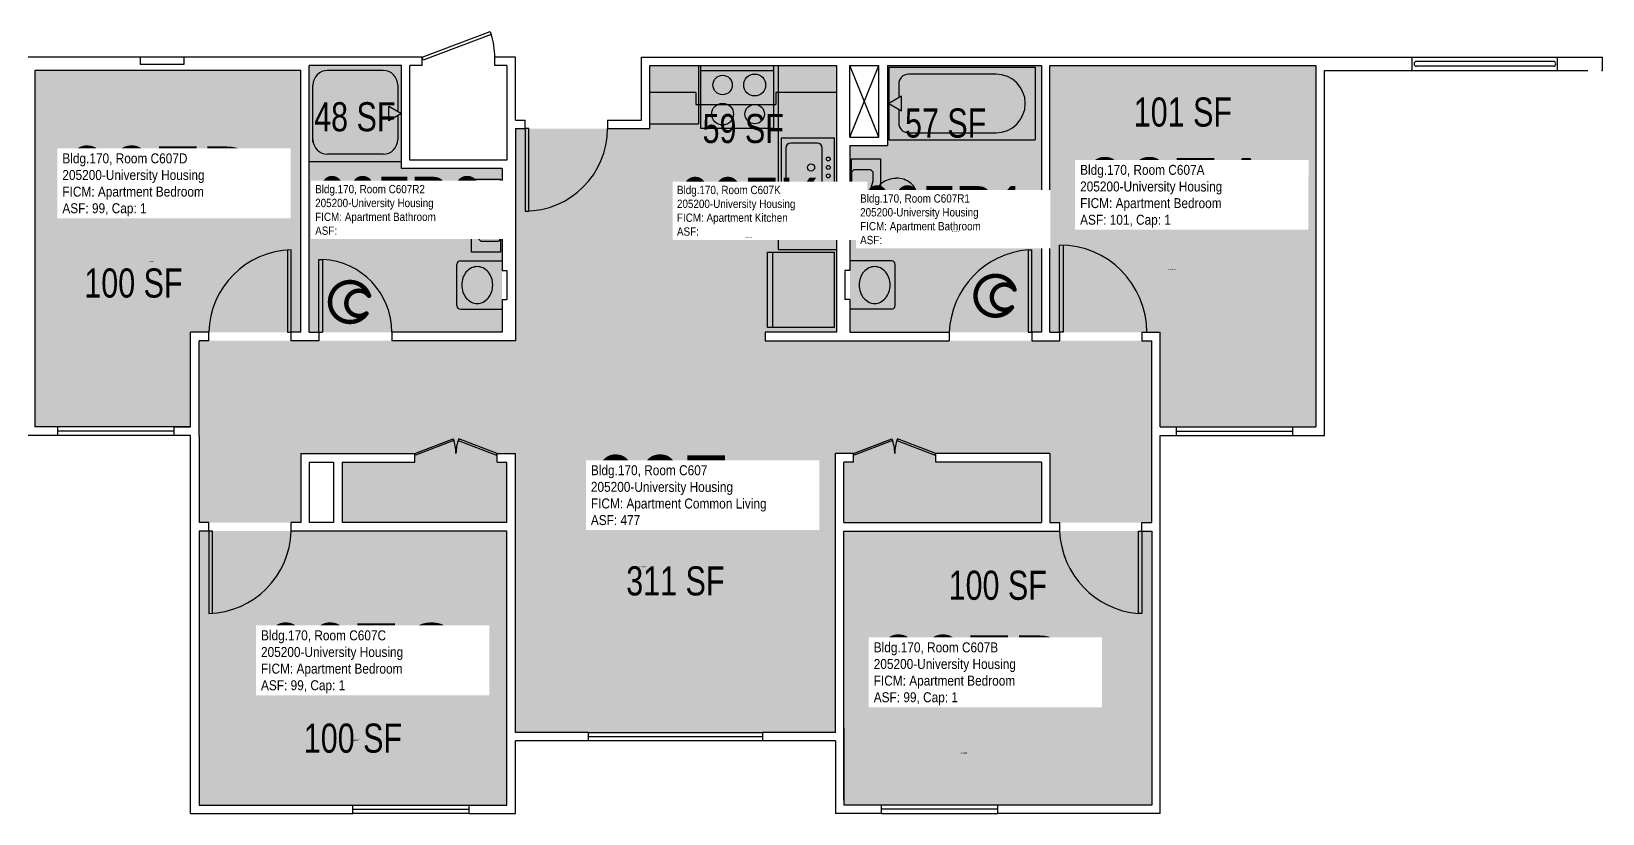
# Model space of a CAD drawing. Header units: inches. Extents: x -88 to 3171, y -86 to 1653.
# Drawn here: x 2012 to 2660, y -52 to 271 of the extents above; entities that cross this region are included whole.
import ezdxf
from ezdxf.enums import TextEntityAlignment as Align

# ---------------------------------------------------------------- set-up
doc = ezdxf.new("R2010")
doc.units = ezdxf.units.IN
doc.header["$LTSCALE"] = 10
doc.header["$MEASUREMENT"] = 0
doc.layers.get('0').update_dxf_attribs({"linetype": 'CONTINUOUS'})
for name, color, linetype in [('A-DOOR', 2, 'CONTINUOUS'), ('A-FLOR', 3, 'CONTINUOUS'), ('A-GLAZ', 1, 'CONTINUOUS'), ('A-IDEN-ICON', 4, 'CONTINUOUS'), ('A-IDEN-RNUM', 7, 'CONTINUOUS'), ('A-IDEN-SNUM', 4, 'CONTINUOUS'), ('A-IDEN-VNUM', 4, 'CONTINUOUS'), ('A-WALL', 5, 'CONTINUOUS'), ('AREA-TEXT', 3, 'CONTINUOUS'), ('Rooms-Category-Color', 7, 'CONTINUOUS'), ('Rooms-College-Color', 7, 'CONTINUOUS'), ('Rooms-Department-Color', 7, 'CONTINUOUS'), ('Rooms-Division-Color', 7, 'CONTINUOUS'), ('Rooms-Information', 7, 'CONTINUOUS')]:
    doc.layers.add(name, color=color, linetype=linetype)
doc.styles.add('CP_AREA', font='arial.ttf', dxfattribs={"height": 15})
doc.styles.add('CP_ROOMSNUMBER', font='arial.ttf', dxfattribs={"height": 1})
doc.styles.add('CP_ROOMVNUMBER', font='arial.ttf', dxfattribs={"width": 0.85, "height": 0.075})

# ---------------------------------------------------------------- blocks, each defined once
blk = doc.blocks.new('CPBATH')
at = {"color": 0, "linetype": 'ByBlock', "const_width": 0.0127}
for points in [[(0.0571, 0.0168, 0.861492), (-0.0551, 0, 1)], [(-0.0551, 0, 0.726902), (0.0487, -0.0337, 1)], [(0.0571, 0.0168, 0.729002), (-0.0084, -0.0042, 1)], [(-0.0084, -0.0042, 0.609468), (0.0487, -0.0337, 1)]]:
    blk.add_lwpolyline(points, format="xyb", dxfattribs=at)
at = {"color": 0, "linetype": 'ByBlock', "const_width": 0.00637}
for points in [[(0.0544, 0.0152, 1), (0.0599, 0.0184, 1)], [(0.0459, -0.0353, 1), (0.0515, -0.0321, 1)]]:
    blk.add_lwpolyline(points, format="xyb", close=True, dxfattribs=at)

msp = doc.modelspace()

# ---------------------------------------------------------------- hatches: boundary and pattern name
at = {"layer": 'Rooms-Category-Color', "true_color": 0x728ef3}
for points in [[(2077.7, 107.77), (2013.45, 107.77), (2013.45, 254.77), (2123.2, 254.77), (2123.2, 146.77), (2077.7, 146.77)], [(2164.7, 256.77), (2164.7, 214.27), (2206.2, 214.27), (2206.2, 146.77), (2126.7, 146.77), (2126.7, 256.77)], [(2267.2, 256.77), (2344.2, 256.77), (2344.2, 146.77), (2267.2, 146.77)], [(2365.2, 256.77), (2428.7, 256.77), (2428.7, 146.77), (2349.7, 146.77), (2349.7, 223.77), (2365.2, 223.77)], [(2432.2, 256.77), (2541.95, 256.77), (2541.95, 107.77), (2477.7, 107.77), (2477.7, 146.77), (2432.2, 146.77)], [(2081.2, 68.27), (2081.2, 143.27), (2211.7, 143.27), (2211.7, 230.77), (2267.2, 230.77), (2267.2, 146.77), (2314.71, 146.77), (2314.71, 143.27), (2474.2, 143.27), (2474.2, 68.27), (2432.2, 68.27), (2432.2, 96.77), (2385.2, 96.77), (2385.2, 93.27), (2428.7, 93.27), (2428.7, 68.27), (2347.2, 68.27), (2347.2, 93.27), (2351.2, 93.27), (2351.2, 96.77), (2343.7, 96.77), (2343.7, -18.23), (2211.7, -18.23), (2211.7, 96.77), (2204.2, 96.77), (2204.2, 93.27), (2208.2, 93.27), (2208.2, 68.27), (2140.2, 68.27), (2140.2, 93.27), (2170.2, 93.27), (2170.2, 96.77), (2123.2, 96.77), (2123.2, 68.27)], [(2208.2, 64.77), (2081.2, 64.77), (2081.2, -48.23), (2208.2, -48.23)], [(2347.2, 64.77), (2474.2, 64.77), (2474.2, -48.23), (2347.2, -48.23)]]:
    msp.add_hatch(color=171, dxfattribs=at).paths.add_polyline_path(points)
at = {"layer": 'Rooms-College-Color', "true_color": 0xadadad}
for points in [[(2077.7, 107.77), (2013.45, 107.77), (2013.45, 254.77), (2123.2, 254.77), (2123.2, 146.77), (2077.7, 146.77)], [(2164.7, 256.77), (2164.7, 214.27), (2206.2, 214.27), (2206.2, 146.77), (2126.7, 146.77), (2126.7, 256.77)], [(2267.2, 256.77), (2344.2, 256.77), (2344.2, 146.77), (2267.2, 146.77)], [(2365.2, 256.77), (2428.7, 256.77), (2428.7, 146.77), (2349.7, 146.77), (2349.7, 223.77), (2365.2, 223.77)], [(2432.2, 256.77), (2541.95, 256.77), (2541.95, 107.77), (2477.7, 107.77), (2477.7, 146.77), (2432.2, 146.77)], [(2081.2, 68.27), (2081.2, 143.27), (2211.7, 143.27), (2211.7, 230.77), (2267.2, 230.77), (2267.2, 146.77), (2314.71, 146.77), (2314.71, 143.27), (2474.2, 143.27), (2474.2, 68.27), (2432.2, 68.27), (2432.2, 96.77), (2385.2, 96.77), (2385.2, 93.27), (2428.7, 93.27), (2428.7, 68.27), (2347.2, 68.27), (2347.2, 93.27), (2351.2, 93.27), (2351.2, 96.77), (2343.7, 96.77), (2343.7, -18.23), (2211.7, -18.23), (2211.7, 96.77), (2204.2, 96.77), (2204.2, 93.27), (2208.2, 93.27), (2208.2, 68.27), (2140.2, 68.27), (2140.2, 93.27), (2170.2, 93.27), (2170.2, 96.77), (2123.2, 96.77), (2123.2, 68.27)], [(2208.2, 64.77), (2081.2, 64.77), (2081.2, -48.23), (2208.2, -48.23)], [(2347.2, 64.77), (2474.2, 64.77), (2474.2, -48.23), (2347.2, -48.23)]]:
    msp.add_hatch(color=253, dxfattribs=at).paths.add_polyline_path(points)
at = {"layer": 'Rooms-Department-Color', "true_color": 0x604aed}
for points in [[(2077.7, 107.77), (2013.45, 107.77), (2013.45, 254.77), (2123.2, 254.77), (2123.2, 146.77), (2077.7, 146.77)], [(2164.7, 256.77), (2164.7, 214.27), (2206.2, 214.27), (2206.2, 146.77), (2126.7, 146.77), (2126.7, 256.77)], [(2267.2, 256.77), (2344.2, 256.77), (2344.2, 146.77), (2267.2, 146.77)], [(2365.2, 256.77), (2428.7, 256.77), (2428.7, 146.77), (2349.7, 146.77), (2349.7, 223.77), (2365.2, 223.77)], [(2432.2, 256.77), (2541.95, 256.77), (2541.95, 107.77), (2477.7, 107.77), (2477.7, 146.77), (2432.2, 146.77)], [(2081.2, 68.27), (2081.2, 143.27), (2211.7, 143.27), (2211.7, 230.77), (2267.2, 230.77), (2267.2, 146.77), (2314.71, 146.77), (2314.71, 143.27), (2474.2, 143.27), (2474.2, 68.27), (2432.2, 68.27), (2432.2, 96.77), (2385.2, 96.77), (2385.2, 93.27), (2428.7, 93.27), (2428.7, 68.27), (2347.2, 68.27), (2347.2, 93.27), (2351.2, 93.27), (2351.2, 96.77), (2343.7, 96.77), (2343.7, -18.23), (2211.7, -18.23), (2211.7, 96.77), (2204.2, 96.77), (2204.2, 93.27), (2208.2, 93.27), (2208.2, 68.27), (2140.2, 68.27), (2140.2, 93.27), (2170.2, 93.27), (2170.2, 96.77), (2123.2, 96.77), (2123.2, 68.27)], [(2208.2, 64.77), (2081.2, 64.77), (2081.2, -48.23), (2208.2, -48.23)], [(2347.2, 64.77), (2474.2, 64.77), (2474.2, -48.23), (2347.2, -48.23)]]:
    msp.add_hatch(color=173, dxfattribs=at).paths.add_polyline_path(points)
at = {"layer": 'Rooms-Division-Color', "true_color": 0x604aed}
for points in [[(2077.7, 107.77), (2013.45, 107.77), (2013.45, 254.77), (2123.2, 254.77), (2123.2, 146.77), (2077.7, 146.77)], [(2164.7, 256.77), (2164.7, 214.27), (2206.2, 214.27), (2206.2, 146.77), (2126.7, 146.77), (2126.7, 256.77)], [(2267.2, 256.77), (2344.2, 256.77), (2344.2, 146.77), (2267.2, 146.77)], [(2365.2, 256.77), (2428.7, 256.77), (2428.7, 146.77), (2349.7, 146.77), (2349.7, 223.77), (2365.2, 223.77)], [(2432.2, 256.77), (2541.95, 256.77), (2541.95, 107.77), (2477.7, 107.77), (2477.7, 146.77), (2432.2, 146.77)], [(2081.2, 68.27), (2081.2, 143.27), (2211.7, 143.27), (2211.7, 230.77), (2267.2, 230.77), (2267.2, 146.77), (2314.71, 146.77), (2314.71, 143.27), (2474.2, 143.27), (2474.2, 68.27), (2432.2, 68.27), (2432.2, 96.77), (2385.2, 96.77), (2385.2, 93.27), (2428.7, 93.27), (2428.7, 68.27), (2347.2, 68.27), (2347.2, 93.27), (2351.2, 93.27), (2351.2, 96.77), (2343.7, 96.77), (2343.7, -18.23), (2211.7, -18.23), (2211.7, 96.77), (2204.2, 96.77), (2204.2, 93.27), (2208.2, 93.27), (2208.2, 68.27), (2140.2, 68.27), (2140.2, 93.27), (2170.2, 93.27), (2170.2, 96.77), (2123.2, 96.77), (2123.2, 68.27)], [(2208.2, 64.77), (2081.2, 64.77), (2081.2, -48.23), (2208.2, -48.23)], [(2347.2, 64.77), (2474.2, 64.77), (2474.2, -48.23), (2347.2, -48.23)]]:
    msp.add_hatch(color=173, dxfattribs=at).paths.add_polyline_path(points)

# ---------------------------------------------------------------- linework, layer by layer
for p, q in [((2157.2, 254.74, 0.01), (2134.2, 254.74, 0.01)), ((2287.2, 256.77, 0.01), (2287.2, 232.77, 0.01)), ((2288.2, 230.77, 0.01), (2288.2, 256.77, 0.01)), ((2288.2, 254.69, 0.01), (2318.2, 254.69, 0.01)), ((2318.2, 256.77, 0.01), (2318.2, 230.77, 0.01)), ((2320.2, 180.77, 0.01), (2320.2, 256.77, 0.01)), ((2365.82, 256.15, 0.01), (2426.07, 256.15, 0.01)), ((2365.82, 256.15, 0.01), (2365.82, 226.15, 0.01)), ((2410, 253.2, 0.01), (2373.85, 253.2, 0.01)), ((2426.07, 256.15, 0.01), (2426.07, 226.15, 0.01)), ((2128.2, 225.24, 0.01), (2128.2, 248.74, 0.01)), ((2163.2, 248.74, 0.01), (2163.2, 237.86, 0.01)), ((2369.84, 249.18, 0.01), (2369.84, 243.47, 0.01)), ((2159.5, 239.99, 0.01), (2164.7, 236.99, 0.01)), ((2159.5, 233.99, 0.01), (2159.5, 239.99, 0.01)), ((2286.2, 245.7, 0.01), (2267.2, 245.7, 0.01)), ((2286.2, 245.7, 0.01), (2286.2, 240.77, 0.01)), ((2286.2, 240.77, 0.01), (2319.13, 240.77, 0.01)), ((2319.13, 245.7, 0.01), (2319.13, 240.77, 0.01)), ((2344.2, 245.7, 0.01), (2319.13, 245.7, 0.01)), ((2371.02, 244.15, 0.01), (2365.82, 241.15, 0.01)), ((2365.82, 241.15, 0.01), (2371.02, 238.15, 0.01)), ((2371.02, 238.15, 0.01), (2371.02, 244.15, 0.01)), ((2164.7, 236.99, 0.01), (2159.5, 233.99, 0.01)), ((2163.2, 236.12, 0.01), (2163.2, 226.24, 0.01)), ((2369.84, 238.83, 0.01), (2369.84, 233.11, 0.01)), ((2267.2, 232.77, 0.01), (2287.2, 232.77, 0.01)), ((2318.2, 230.77, 0.01), (2288.2, 230.77, 0.01)), ((2373.85, 229.1, 0.01), (2410, 229.1, 0.01)), ((2343.29, 226.82, 0.01), (2321.29, 226.82, 0.01)), ((2321.29, 226.82, 0.01), (2321.29, 202.82, 0.01)), ((2323.29, 222.82, 0.01), (2323.29, 206.82, 0.01)), ((2336.29, 224.82, 0.01), (2325.29, 224.82, 0.01)), ((2338.29, 206.82, 0.01), (2338.29, 222.82, 0.01)), ((2343.29, 202.82, 0.01), (2343.29, 226.82, 0.01)), ((2365.82, 226.15, 0.01), (2426.07, 226.15, 0.01)), ((2126.7, 217.27, 0.01), (2164.7, 217.27, 0.01)), ((2157.2, 220.24, 0.01), (2134.2, 220.24, 0.01)), ((2350.32, 188.36, 0.01), (2350.32, 218.36, 0.01)), ((2350.32, 218.36, 0.01), (2362.32, 218.36, 0.01)), ((2362.32, 218.36, 0.01), (2362.32, 188.36, 0.01)), ((2193.57, 179.86, 0.01), (2193.57, 209.86, 0.01)), ((2193.57, 209.86, 0.01), (2205.57, 209.86, 0.01)), ((2205.57, 209.86, 0.01), (2205.57, 179.86, 0.01)), ((2351.2, 213.65, 0.01), (2350.32, 212.77, 0.01)), ((2350.32, 212.77, 0.01), (2350.32, 193.95, 0.01)), ((2358.15, 213.77, 0.01), (2351.49, 213.77, 0.01)), ((2358.34, 205.83, 0.01), (2359.32, 209.27, 0.01)), ((2359.32, 212.77, 0.01), (2358.44, 213.65, 0.01)), ((2359.32, 209.27, 0.01), (2359.32, 212.77, 0.01)), ((2196.57, 204.27, 0.01), (2197.45, 205.15, 0.01)), ((2196.57, 200.83, 0.01), (2196.57, 204.27, 0.01)), ((2197.74, 205.27, 0.01), (2204.4, 205.27, 0.01)), ((2204.69, 205.15, 0.01), (2205.57, 204.27, 0.01)), ((2205.57, 204.27, 0.01), (2205.57, 185.45, 0.01)), ((2343.29, 202.82, 0.01), (2321.29, 202.82, 0.01)), ((2336.29, 204.82, 0.01), (2325.29, 204.82, 0.01)), ((2358.32, 200.83, 0.01), (2358.32, 205.71, 0.01)), ((2197.55, 197.33, 0.01), (2196.59, 200.72, 0.01)), ((2197.57, 192.33, 0.01), (2197.57, 197.21, 0.01)), ((2359.32, 197.27, 0.01), (2358.34, 200.72, 0.01)), ((2359.32, 193.95, 0.01), (2359.32, 197.27, 0.01)), ((2196.57, 185.45, 0.01), (2196.57, 188.71, 0.01)), ((2196.59, 188.83, 0.01), (2197.55, 192.22, 0.01)), ((2362.32, 188.36, 0.01), (2350.32, 188.36, 0.01)), ((2350.44, 193.65, 0.01), (2351.32, 192.77, 0.01)), ((2351.32, 192.77, 0.01), (2358.32, 192.77, 0.01)), ((2358.32, 192.77, 0.01), (2359.2, 193.65, 0.01)), ((2197.57, 184.27, 0.01), (2196.69, 185.15, 0.01)), ((2204.4, 184.27, 0.01), (2197.57, 184.27, 0.01)), ((2205.45, 185.15, 0.01), (2204.69, 184.39, 0.01)), ((2189.07, 176.27, 0.01), (2206.2, 176.27, 0.01)), ((2205.57, 179.86, 0.01), (2193.57, 179.86, 0.01)), ((2315.7, 179.77, 0.01), (2343.2, 179.77, 0.01)), ((2315.7, 148.77, 0.01), (2315.7, 179.77, 0.01)), ((2317.95, 148.77, 0.01), (2317.95, 179.77, 0.01)), ((2344.2, 180.77, 0.01), (2320.2, 180.77, 0.01)), ((2343.2, 179.77, 0.01), (2343.2, 148.77, 0.01)), ((2366.81, 176.27, 0.01), (2349.68, 176.27, 0.01)), ((2187.57, 157.77, 0.01), (2187.57, 174.77, 0.01)), ((2368.31, 157.77, 0.01), (2368.31, 174.77, 0.01)), ((2189.07, 156.27, 0.01), (2206.2, 156.27, 0.01)), ((2366.81, 156.27, 0.01), (2349.68, 156.27, 0.01)), ((2343.2, 148.77, 0.01), (2315.7, 148.77, 0.01))]:
    msp.add_line(p, q)
for centre, radius in [((2310.42, 248.77, 0.01), 4.5), ((2297.2, 248.77, 0.01), 4), ((2297.2, 236.77, 0.01), 4.5), ((2310.42, 236.77, 0.01), 4), ((2333.67, 214.77, 0.01), 1.5), ((2340.79, 218.27, 0.01), 0.791), ((2340.79, 214.77, 0.01), 0.791), ((2340.79, 211.27, 0.01), 0.791)]:
    msp.add_circle(centre, radius)
for centre, radius, start, end in [((2134.2, 248.74, 0.01), 6, 90, 180), ((2157.2, 248.74, 0.01), 6, 360, 90), ((2373.85, 249.18, 0.01), 4.02, 90, 180), ((2410, 241.15, 0.01), 12.05, 270, 90), ((2373.85, 233.11, 0.01), 4.02, 180, 270), ((2134.2, 226.24, 0.01), 6, 180, 270), ((2157.2, 226.24, 0.01), 6, 270, 360), ((2325.29, 222.82, 0.01), 2, 90, 180), ((2336.29, 222.82, 0.01), 2, 360, 90), ((2351.49, 213.35, 0.01), 0.418, 90, 135), ((2358.15, 213.35, 0.01), 0.418, 45, 90), ((2367.43, 202.62, 0.01), 7.26, 129.47246, 153.29881), ((2368.27, 201.59, 0.01), 8.59, 108.83538, 129.47246), ((2368.82, 199.98, 0.01), 10.29, 90, 108.83538), ((2369.34, 202.42, 0.01), 7.87, 71.16462, 93.77544), ((2368.84, 200.94, 0.01), 9.43, 50.52754, 71.16462), ((2370.21, 202.62, 0.01), 7.26, 26.70119, 50.52754), ((2187.05, 192.44, 0.01), 9.43, 108.83538, 129.47246), ((2186.55, 193.92, 0.01), 7.87, 86.22456, 108.83538), ((2187.07, 191.48, 0.01), 10.29, 71.16462, 90), ((2187.62, 193.09, 0.01), 8.59, 50.52754, 71.16462), ((2197.74, 204.85, 0.01), 0.418, 90, 135), ((2204.4, 204.85, 0.01), 0.418, 45, 90), ((2325.29, 206.82, 0.01), 2, 180, 270), ((2336.29, 206.82, 0.01), 2, 270, 360), ((2358.74, 205.71, 0.01), 0.418, 164.0546, 180), ((2366.12, 203.27, 0.01), 5.8, 153.29881, 180), ((2366.12, 203.27, 0.01), 5.8, 180, 206.70119), ((2371.52, 203.27, 0.01), 5.8, 360, 26.70119), ((2371.52, 203.27, 0.01), 5.8, 333.29881, 360), ((2184.37, 194.77, 0.01), 5.8, 153.29881, 180), ((2184.37, 194.77, 0.01), 5.8, 180, 206.70119), ((2185.68, 194.12, 0.01), 7.26, 129.47246, 153.29881), ((2188.46, 194.12, 0.01), 7.26, 26.70119, 50.52754), ((2189.77, 194.77, 0.01), 5.8, 360, 26.70119), ((2189.77, 194.77, 0.01), 5.8, 333.29881, 360), ((2196.99, 200.83, 0.01), 0.418, 180, 195.9454), ((2197.15, 197.21, 0.01), 0.418, 360, 15.9454), ((2358.74, 200.83, 0.01), 0.418, 180, 195.9454), ((2367.43, 203.93, 0.01), 7.26, 206.70119, 230.52754), ((2368.27, 204.95, 0.01), 8.59, 230.52754, 251.16462), ((2368.82, 206.56, 0.01), 10.29, 251.16462, 270), ((2368.82, 206.56, 0.01), 10.29, 270, 288.83538), ((2369.37, 204.95, 0.01), 8.59, 288.83538, 309.47246), ((2370.21, 203.93, 0.01), 7.26, 309.47246, 333.29881), ((2185.68, 195.43, 0.01), 7.26, 206.70119, 230.52754), ((2186.52, 196.45, 0.01), 8.59, 230.52754, 251.16462), ((2187.07, 198.06, 0.01), 10.29, 251.16462, 270), ((2187.07, 198.06, 0.01), 10.29, 270, 288.83538), ((2187.62, 196.45, 0.01), 8.59, 288.83538, 309.47246), ((2188.46, 195.43, 0.01), 7.26, 309.47246, 333.29881), ((2197.15, 192.33, 0.01), 0.418, 344.0546, 360), ((2350.74, 193.95, 0.01), 0.418, 180, 225), ((2358.9, 193.95, 0.01), 0.418, 315, 360), ((2196.99, 185.45, 0.01), 0.418, 180, 225), ((2204.4, 184.69, 0.01), 0.418, 270, 315), ((2205.15, 185.45, 0.01), 0.418, 315, 360), ((2189.07, 174.77, 0.01), 1.5, 90, 180), ((2366.81, 174.77, 0.01), 1.5, 360, 90), ((2198.57, 166.27, 0.01), 9, 160.77064, 180), ((2197.3, 166.72, 0.01), 7.65, 139.89909, 160.77064), ((2196.49, 167.4, 0.01), 6.59, 116.19159, 139.89909), ((2195.97, 168.45, 0.01), 5.42, 90, 116.19159), ((2195.97, 168.45, 0.01), 5.42, 63.80841, 90), ((2195.45, 167.4, 0.01), 6.59, 40.10091, 63.80841), ((2194.64, 166.72, 0.01), 7.65, 19.22936, 40.10091), ((2193.37, 166.27, 0.01), 9, 360, 19.22936), ((2362.51, 166.27, 0.01), 9, 160.77064, 180), ((2361.24, 166.72, 0.01), 7.65, 139.89909, 160.77064), ((2360.43, 167.4, 0.01), 6.59, 116.19159, 139.89909), ((2359.91, 168.45, 0.01), 5.42, 90, 116.19159), ((2359.91, 168.45, 0.01), 5.42, 63.80841, 90), ((2359.39, 167.4, 0.01), 6.59, 40.10091, 63.80841), ((2358.58, 166.72, 0.01), 7.65, 19.22936, 40.10091), ((2357.31, 166.27, 0.01), 9, 360, 19.22936), ((2198.57, 166.27, 0.01), 9, 180, 199.22936), ((2197.3, 165.83, 0.01), 7.65, 199.22936, 220.10091), ((2194.64, 165.83, 0.01), 7.65, 319.89909, 340.77064), ((2193.37, 166.27, 0.01), 9, 340.77064, 360), ((2362.51, 166.27, 0.01), 9, 180, 199.22936), ((2361.24, 165.83, 0.01), 7.65, 199.22936, 220.10091), ((2358.58, 165.83, 0.01), 7.65, 319.89909, 340.77064), ((2357.31, 166.27, 0.01), 9, 340.77064, 360), ((2189.07, 157.77, 0.01), 1.5, 180, 270), ((2196.49, 165.15, 0.01), 6.59, 220.10091, 243.80841), ((2195.97, 164.09, 0.01), 5.42, 243.80841, 270), ((2195.97, 164.09, 0.01), 5.42, 270, 296.19159), ((2195.45, 165.15, 0.01), 6.59, 296.19159, 319.89909), ((2360.43, 165.15, 0.01), 6.59, 220.10091, 243.80841), ((2359.91, 164.09, 0.01), 5.42, 243.80841, 270), ((2359.91, 164.09, 0.01), 5.42, 270, 296.19159), ((2359.39, 165.15, 0.01), 6.59, 296.19159, 319.89909), ((2366.81, 157.77, 0.01), 1.5, 270, 360)]:
    msp.add_arc(centre, radius, start, end)
at = {"layer": 'A-DOOR'}
for p, q in [((2173.2, 260.27, 0.01), (2201.26, 270.86, 0.01)), ((2201.76, 269.54, 0.01), (2173.69, 258.95, 0.01)), ((2201.26, 270.86, 0.01), (2201.76, 269.54, 0.01)), ((2173.69, 258.95, 0.01), (2173.2, 260.27, 0.01)), ((2215.7, 230.77, 0.01), (2215.7, 196.77, 0.01)), ((2217.2, 230.77, 0.01), (2215.7, 230.77, 0.01)), ((2217.2, 196.77, 0.01), (2217.2, 230.77, 0.01)), ((2215.7, 196.77, 0.01), (2217.2, 196.77, 0.01)), ((2436.2, 146.77, 0.01), (2436.2, 182.77, 0.01)), ((2437.7, 182.77, 0.01), (2437.7, 146.77, 0.01)), ((2117.7, 180.77, 0.01), (2117.7, 146.77, 0.01)), ((2119.2, 146.77, 0.01), (2119.2, 180.77, 0.01)), ((2130.7, 176.77, 0.01), (2132.2, 176.77, 0.01)), ((2130.7, 146.77, 0.01), (2130.7, 176.77, 0.01)), ((2132.2, 176.77, 0.01), (2132.2, 146.77, 0.01)), ((2423.2, 180.77, 0.01), (2424.7, 180.77, 0.01)), ((2423.2, 180.77, 0.01), (2423.2, 146.77, 0.01)), ((2424.7, 146.77, 0.01), (2424.7, 180.77, 0.01)), ((2117.7, 146.77, 0.01), (2119.2, 146.77, 0.01)), ((2130.7, 146.77, 0.01), (2132.2, 146.77, 0.01)), ((2423.2, 146.77, 0.01), (2424.7, 146.77, 0.01)), ((2437.7, 146.77, 0.01), (2436.2, 146.77, 0.01)), ((2170.2, 96.77, 0.01), (2186.07, 102.86, 0.01)), ((2186.32, 102.2, 0.01), (2170.45, 96.11, 0.01)), ((2186.07, 102.86, 0.01), (2186.32, 102.2, 0.01)), ((2188.32, 102.86, 0.01), (2188.07, 102.2, 0.01)), ((2188.07, 102.2, 0.01), (2203.94, 96.11, 0.01)), ((2204.2, 96.77, 0.01), (2188.32, 102.86, 0.01)), ((2351.2, 96.77, 0.01), (2367.07, 102.86, 0.01)), ((2367.32, 102.2, 0.01), (2351.45, 96.11, 0.01)), ((2367.07, 102.86, 0.01), (2367.32, 102.2, 0.01)), ((2369.32, 102.86, 0.01), (2369.07, 102.2, 0.01)), ((2369.07, 102.2, 0.01), (2384.94, 96.11, 0.01)), ((2385.2, 96.77, 0.01), (2369.32, 102.86, 0.01)), ((2170.45, 96.11, 0.01), (2170.2, 96.77, 0.01)), ((2203.94, 96.11, 0.01), (2204.2, 96.77, 0.01)), ((2351.45, 96.11, 0.01), (2351.2, 96.77, 0.01)), ((2384.94, 96.11, 0.01), (2385.2, 96.77, 0.01)), ((2086.7, 64.77, 0.01), (2085.2, 64.77, 0.01)), ((2085.2, 64.77, 0.01), (2085.2, 30.77, 0.01)), ((2086.7, 30.77, 0.01), (2086.7, 64.77, 0.01)), ((2468.7, 30.77, 0.01), (2468.7, 64.77, 0.01)), ((2468.7, 64.77, 0.01), (2470.2, 64.77, 0.01)), ((2470.2, 64.77, 0.01), (2470.2, 30.77, 0.01)), ((2470.2, 30.77, 0.01), (2468.7, 30.77, 0.01))]:
    msp.add_line(p, q, dxfattribs=at)
for centre, radius, start, end in [((2176, 260.64, 0.01), 27.2, 359.22408, 19.05218), ((2215.7, 230.77, 0.01), 34, 270, 360), ((2436.2, 146.77, 0.01), 36, 360, 90), ((2120.16, 145.81, 0.01), 34.97, 91.57576, 178.42424), ((2130.92, 147.03, 0.01), 29.77, 359.51034, 87.55206), ((2426.3, 145.27, 0.01), 35.64, 94.99827, 177.58607), ((2170.2, 96.77, 0.01), 17, 360, 20.97746), ((2204.2, 96.77, 0.01), 17, 159.02254, 180), ((2351.2, 96.77, 0.01), 17, 360, 20.97746), ((2385.2, 96.77, 0.01), 17, 159.02254, 180), ((2084.23, 65.73, 0.01), 34.97, 271.57576, 358.42424), ((2471.83, 66.31, 0.01), 35.67, 182.4645, 264.95117)]:
    msp.add_arc(centre, radius, start, end, dxfattribs=at)
at = {"layer": 'A-FLOR'}
for p, q in [((2349.7, 227.27, 0.01), (2361.7, 256.77, 0.01)), ((2361.7, 227.27, 0.01), (2349.7, 256.77, 0.01)), ((2639.9, 258.51, 0.03), (2583.46, 258.51, 0.01)), ((2639.9, 256.51, 0.03), (2583.46, 256.51, 0.01))]:
    msp.add_line(p, q, dxfattribs=at)
at = {"layer": 'A-FLOR', "extrusion": (-0.000343011, -2.72905e-11, 1)}
msp.add_arc((2583.46, 257.51, -0.88), 1, 90, 270, dxfattribs=at)
at = {"layer": 'A-FLOR', "extrusion": (-0.000343011, -2.72906e-11, 1)}
msp.add_arc((2639.9, 257.51, -0.88), 1, 270, 90, dxfattribs=at)
at = {"layer": 'A-GLAZ'}
for p, q in [((2070.95, 107.77, 0.01), (2022.95, 107.77, 0.01)), ((2070.95, 106.02, 0.01), (2022.95, 106.02, 0.01)), ((2070.95, 104.27, 0.01), (2022.95, 104.27, 0.01)), ((2484.45, 107.77, 0.01), (2532.45, 107.77, 0.01)), ((2484.45, 106.02, 0.01), (2532.45, 106.02, 0.01)), ((2484.45, 104.27, 0.01), (2532.45, 104.27, 0.01)), ((2241.7, -18.23, 0.01), (2313.7, -18.23, 0.01)), ((2241.7, -19.98, 0.01), (2313.7, -19.98, 0.01)), ((2313.7, -21.73, 0.01), (2241.7, -21.73, 0.01)), ((2144.7, -48.23, 0.01), (2192.7, -48.23, 0.01)), ((2144.7, -49.98, 0.01), (2192.7, -49.98, 0.01)), ((2192.7, -51.73, 0.01), (2144.7, -51.73, 0.01)), ((2410.7, -48.23, 0.01), (2362.7, -48.23, 0.01)), ((2410.7, -49.98, 0.01), (2362.7, -49.98, 0.01)), ((2362.7, -51.73, 0.01), (2410.7, -51.73, 0.01))]:
    msp.add_line(p, q, dxfattribs=at)
at = {"layer": 'A-WALL'}
for p, q in [((2056.95, 260.27, 0.01), (2010.7, 260.27, 0.01)), ((2074.95, 260.27, 0.01), (2056.95, 260.27, 0.01)), ((2056.95, 260.27, 0.01), (2056.95, 257.27, 0.01)), ((2074.95, 260.27, 0.01), (2074.95, 257.27, 0.01)), ((2173.2, 260.27, 0.01), (2074.95, 260.27, 0.01)), ((2173.2, 256.77, 0.01), (2173.2, 260.27, 0.01)), ((2203.2, 256.77, 0.01), (2203.2, 260.27, 0.01)), ((2211.7, 260.27, 0.01), (2203.2, 260.27, 0.01)), ((2211.7, 234.27, 0.01), (2211.7, 260.27, 0.01)), ((2263.7, 234.27, 0.01), (2263.7, 260.27, 0.01)), ((2263.7, 260.27, 0.01), (2544.7, 260.27, 0.01)), ((2543.7, 260.27, 0.07), (2581.46, 260.27, 0.07)), ((2581.46, 260.27, 0.01), (2581.46, 254.77, 0)), ((2581.46, 260.27, 0.01), (2641.46, 260.26, 0.03)), ((2641.46, 260.26, 0), (2641.46, 254.76, 0)), ((2641.46, 260.26, 0), (2660.2, 260.26, 0.09)), ((2642.13, 260.26, 0.09), (2642.13, 260.26, 0.09)), ((2660.2, 254.76, 0.09), (2660.2, 260.26, 0.09)), ((2123.2, 254.77, 0.01), (2013.45, 254.77, 0.01)), ((2013.45, 254.77, 0.01), (2013.45, 107.77, 0.01)), ((2074.95, 257.27, 0.01), (2056.95, 257.27, 0.01)), ((2123.2, 146.77, 0.01), (2123.2, 254.77, 0.01)), ((2164.7, 256.77, 0.01), (2126.7, 256.77, 0.01)), ((2126.7, 146.77, 0.01), (2126.7, 256.77, 0.01)), ((2164.7, 214.27, 0.01), (2164.7, 256.77, 0.01)), ((2173.2, 256.77, 0.01), (2168.2, 256.77, 0.01)), ((2168.2, 217.77, 0.01), (2168.2, 256.77, 0.01)), ((2208.2, 256.77, 0.01), (2203.2, 256.77, 0.01)), ((2208.2, 256.77, 0.01), (2208.2, 217.77, 0.01)), ((2267.2, 256.77, 0.01), (2344.2, 256.77, 0.01)), ((2267.2, 230.77, 0.01), (2267.2, 256.77, 0.01)), ((2344.2, 256.77, 0.01), (2344.2, 146.77, 0.01)), ((2349.7, 256.77, 0.01), (2361.7, 256.77, 0.01)), ((2349.7, 227.27, 0.01), (2349.7, 256.77, 0.01)), ((2361.7, 227.27, 0.01), (2361.7, 256.77, 0.01)), ((2365.2, 256.77, 0.01), (2428.7, 256.77, 0.01)), ((2365.2, 256.77, 0.01), (2365.2, 223.77, 0.01)), ((2428.7, 256.77, 0.01), (2428.7, 146.77, 0.01)), ((2432.2, 256.77, 0.01), (2541.95, 256.77, 0.01)), ((2432.2, 146.77, 0.01), (2432.2, 256.77, 0.01)), ((2541.95, 256.77, 0.01), (2541.95, 107.77, 0.01)), ((2545.45, 104.27, 0), (2545.46, 254.77, 0)), ((2545.46, 254.77, 0.07), (2581.46, 254.77, 0.07)), ((2581.46, 254.76, 0.01), (2641.46, 254.76, 0.03)), ((2641.46, 254.76, 0), (2654.14, 254.76, 0.09)), ((2659.73, 254.76, 0.09), (2660.2, 254.76, 0.09)), ((2211.7, 234.27, 0.01), (2215.7, 234.27, 0.01)), ((2215.7, 230.77, 0.01), (2215.7, 234.27, 0.01)), ((2249.7, 234.27, 0.01), (2263.7, 234.27, 0.01)), ((2249.7, 234.27, 0.01), (2249.7, 230.77, 0.01)), ((2211.7, 230.77, 0.01), (2211.7, 143.27, 0.01)), ((2211.7, 230.77, 0.01), (2215.7, 230.77, 0.01)), ((2249.7, 230.77, 0.01), (2267.2, 230.77, 0.01)), ((2349.7, 227.27, 0.01), (2361.7, 227.27, 0.01)), ((2349.7, 223.77, 0.01), (2365.2, 223.77, 0.01)), ((2349.7, 223.77, 0.01), (2349.7, 172.27, 0.01)), ((2206.2, 214.27, 0.01), (2164.7, 214.27, 0.01)), ((2208.2, 217.77, 0.01), (2168.2, 217.77, 0.01)), ((2206.2, 214.27, 0.01), (2206.2, 172.27, 0.01)), ((2206.2, 172.27, 0.01), (2208.2, 172.27, 0.01)), ((2208.2, 172.27, 0.01), (2208.2, 160.27, 0.01)), ((2349.7, 172.27, 0.01), (2347.68, 172.27, 0.01)), ((2347.68, 172.27, 0.01), (2347.68, 160.27, 0.01)), ((2206.2, 160.27, 0.01), (2206.2, 146.77, 0.01)), ((2206.2, 160.27, 0.01), (2208.2, 160.27, 0.01)), ((2349.7, 160.27, 0.01), (2347.68, 160.27, 0.01)), ((2349.7, 160.27, 0.01), (2349.7, 146.77, 0.01)), ((2085.2, 146.77, 0.01), (2077.7, 146.77, 0.01)), ((2077.7, 107.77, 0.01), (2077.7, 146.77, 0.01)), ((2085.2, 143.27, 0.01), (2081.2, 143.27, 0.01)), ((2081.2, 103.77, 0.01), (2081.2, 143.27, 0.01)), ((2085.2, 143.27, 0.01), (2085.2, 146.77, 0.01)), ((2119.2, 143.27, 0.01), (2119.2, 146.77, 0.01)), ((2123.2, 146.77, 0.01), (2119.2, 146.77, 0.01)), ((2130.7, 143.27, 0.01), (2119.2, 143.27, 0.01)), ((2126.7, 146.77, 0.01), (2130.7, 146.77, 0.01)), ((2130.7, 146.77, 0.01), (2130.7, 143.27, 0.01)), ((2130.7, 146.77, 0.01), (2130.7, 143.27, 0.01)), ((2160.7, 146.77, 0.01), (2160.7, 143.27, 0.01)), ((2206.2, 146.77, 0.01), (2160.7, 146.77, 0.01)), ((2211.7, 143.27, 0.01), (2160.7, 143.27, 0.01)), ((2314.71, 146.77, 0.01), (2314.71, 143.27, 0.01)), ((2344.2, 146.77, 0.01), (2314.71, 146.77, 0.01)), ((2314.71, 143.27, 0.01), (2344.2, 143.27, 0.01)), ((2344.2, 143.27, 0.01), (2390.7, 143.27, 0.01)), ((2349.7, 146.77, 0.01), (2390.7, 146.77, 0.01)), ((2367.32, 146.77, 0.01), (2386.7, 146.77, 0.01)), ((2390.7, 146.77, 0.01), (2390.7, 143.27, 0.01)), ((2424.7, 146.77, 0.01), (2424.7, 143.27, 0.01)), ((2428.7, 146.77, 0.01), (2424.7, 146.77, 0.01)), ((2424.7, 143.27, 0.01), (2436.2, 143.27, 0.01)), ((2432.2, 146.77, 0.01), (2436.2, 146.77, 0.01)), ((2436.2, 146.77, 0.01), (2436.2, 143.27, 0.01)), ((2436.2, 146.77, 0.01), (2436.2, 143.27, 0.01)), ((2470.2, 146.77, 0.01), (2470.2, 143.27, 0.01)), ((2470.2, 146.77, 0.01), (2477.7, 146.77, 0.01)), ((2470.2, 143.27, 0.01), (2474.2, 143.27, 0.01)), ((2474.2, 104.27, 0.01), (2474.2, 143.27, 0.01)), ((2477.7, 107.77, 0.01), (2477.7, 146.77, 0.01)), ((2022.95, 104.27, 0.01), (2010.7, 104.27, 0.01)), ((2022.95, 107.77, 0.01), (2013.45, 107.77, 0.01)), ((2022.95, 104.27, 0.01), (2022.95, 107.77, 0.01)), ((2070.95, 107.77, 0.01), (2077.7, 107.77, 0.01)), ((2077.7, 107.77, 0.01), (2070.95, 107.77, 0.01)), ((2070.95, 104.27, 0.01), (2070.95, 107.77, 0.01)), ((2077.7, 104.27, 0.01), (2070.95, 104.27, 0.01)), ((2077.7, -51.73, 0.01), (2077.7, 104.27, 0.01)), ((2081.2, 103.77, 0.01), (2081.2, 68.27, 0.01)), ((2474.2, 68.27, 0.01), (2474.2, 104.27, 0.01)), ((2477.7, 107.77, 0.01), (2484.45, 107.77, 0.01)), ((2477.7, -51.73, 0.01), (2477.7, 104.27, 0.01)), ((2477.7, 104.27, 0.01), (2484.45, 104.27, 0.01)), ((2484.45, 104.27, 0.01), (2484.45, 107.77, 0.01)), ((2532.45, 107.77, 0.01), (2541.95, 107.77, 0.01)), ((2532.45, 104.27, 0.01), (2532.45, 107.77, 0.01)), ((2532.45, 104.27, 0.01), (2544.7, 104.27, 0.01)), ((2544.7, 104.27, 0), (2545.45, 104.27, 0)), ((2123.2, 96.77, 0.01), (2170.2, 96.77, 0.01)), ((2123.2, 96.77, 0.01), (2123.2, 68.27, 0.01)), ((2126.7, 93.27, 0.01), (2136.7, 93.27, 0.01)), ((2126.7, 93.27, 0.01), (2126.7, 68.27, 0.01)), ((2136.7, 93.27, 0.01), (2136.7, 68.27, 0.01)), ((2140.2, 93.27, 0.01), (2170.2, 93.27, 0.01)), ((2140.2, 93.27, 0.01), (2140.2, 68.27, 0.01)), ((2170.2, 93.27, 0.01), (2170.2, 96.77, 0.01)), ((2204.2, 93.27, 0.01), (2204.2, 96.77, 0.01)), ((2204.2, 96.77, 0.01), (2211.7, 96.77, 0.01)), ((2204.2, 93.27, 0.01), (2208.2, 93.27, 0.01)), ((2208.2, 68.27, 0.01), (2208.2, 93.27, 0.01)), ((2211.7, -18.23, 0.01), (2211.7, 96.77, 0.01)), ((2351.2, 96.77, 0.01), (2343.7, 96.77, 0.01)), ((2343.7, -18.23, 0.01), (2343.7, 96.77, 0.01)), ((2351.2, 93.27, 0.01), (2347.2, 93.27, 0.01)), ((2347.2, 68.27, 0.01), (2347.2, 93.27, 0.01)), ((2351.2, 93.27, 0.01), (2351.2, 96.77, 0.01)), ((2385.2, 93.27, 0.01), (2385.2, 96.77, 0.01)), ((2432.2, 96.77, 0.01), (2385.2, 96.77, 0.01)), ((2428.7, 93.27, 0.01), (2385.2, 93.27, 0.01)), ((2428.7, 93.27, 0.01), (2428.7, 68.27, 0.01)), ((2432.2, 96.77, 0.01), (2432.2, 68.27, 0.01)), ((2085.2, 68.27, 0.01), (2081.2, 68.27, 0.01)), ((2085.2, 64.77, 0.01), (2085.2, 68.27, 0.01)), ((2119.2, 64.77, 0.01), (2119.2, 68.27, 0.01)), ((2123.2, 68.27, 0.01), (2119.2, 68.27, 0.01)), ((2136.7, 68.27, 0.01), (2126.7, 68.27, 0.01)), ((2208.2, 68.27, 0.01), (2140.2, 68.27, 0.01)), ((2347.2, 68.27, 0.01), (2428.7, 68.27, 0.01)), ((2432.2, 68.27, 0.01), (2436.2, 68.27, 0.01)), ((2436.2, 68.27, 0.01), (2436.2, 64.77, 0.01)), ((2470.2, 68.27, 0.01), (2474.2, 68.27, 0.01)), ((2470.2, 64.77, 0.01), (2470.2, 68.27, 0.01)), ((2081.2, 64.77, 0.01), (2081.2, -48.23, 0.01)), ((2085.2, 64.77, 0.01), (2081.2, 64.77, 0.01)), ((2208.2, 64.77, 0.01), (2119.2, 64.77, 0.01)), ((2208.2, -16.48, 0.01), (2208.2, 64.77, 0.01)), ((2347.2, 64.77, 0.01), (2436.2, 64.77, 0.01)), ((2347.2, -16.48, 0.01), (2347.2, 64.77, 0.01)), ((2470.2, 64.77, 0.01), (2474.2, 64.77, 0.01)), ((2474.2, 64.77, 0.01), (2474.2, -48.23, 0.01)), ((2208.2, -48.23, 0.01), (2208.2, -16.48, 0.01)), ((2241.7, -18.23, 0.01), (2211.7, -18.23, 0.01)), ((2241.7, -18.23, 0.01), (2241.7, -21.73, 0.01)), ((2343.7, -18.23, 0.01), (2313.7, -18.23, 0.01)), ((2313.7, -18.23, 0.01), (2313.7, -21.73, 0.01)), ((2347.2, -16.48, 0.01), (2347.2, -48.23, 0.01)), ((2347.2, -46.23, 0.01), (2347.2, -16.48, 0.01)), ((2241.7, -21.73, 0.01), (2211.7, -21.73, 0.01)), ((2211.7, -51.73, 0.01), (2211.7, -21.73, 0.01)), ((2343.7, -21.73, 0.01), (2313.7, -21.73, 0.01)), ((2343.7, -21.73, 0.01), (2343.7, -51.73, 0.01)), ((2077.7, -51.73, 0.01), (2144.7, -51.73, 0.01)), ((2081.2, -48.23, 0.01), (2144.7, -48.23, 0.01)), ((2144.7, -51.73, 0.01), (2144.7, -48.23, 0.01)), ((2192.7, -48.23, 0.01), (2208.2, -48.23, 0.01)), ((2192.7, -51.73, 0.01), (2192.7, -48.23, 0.01)), ((2192.7, -51.73, 0.01), (2211.7, -51.73, 0.01)), ((2362.7, -51.73, 0.01), (2343.7, -51.73, 0.01)), ((2362.7, -48.23, 0.01), (2347.2, -48.23, 0.01)), ((2362.7, -51.73, 0.01), (2362.7, -48.23, 0.01)), ((2474.2, -48.23, 0.01), (2410.7, -48.23, 0.01)), ((2410.7, -51.73, 0.01), (2410.7, -48.23, 0.01)), ((2477.7, -51.73, 0.01), (2410.7, -51.73, 0.01))]:
    msp.add_line(p, q, dxfattribs=at)

# ---------------------------------------------------------------- block references
at = {"layer": 'A-IDEN-ICON', "xscale": 144.0000000054812, "yscale": 144.0000000054812, "zscale": 144.0000000054812, "rotation": 0.9568004009583855}
for p in [(2143.17, 159.27, 0.05), (2409.46, 161.82, 0.05)]:
    msp.add_blockref('CPBATH', p, dxfattribs=at)

# ---------------------------------------------------------------- texts
at = {"layer": 'A-IDEN-RNUM', "style": 'CP_ROOMSNUMBER'}
for s, p in [('0607-R2', (2161.65, 193.25, 0.01)), ('0607-R1', (2391.75, 188.2, 0.01)), ('0607-K0', (2306.71, 185.61, 0.01))]:
    msp.add_text(s, height=0.36, dxfattribs=at).set_placement(p)
for s, rotation, p in [('0607-D0', 359.98, (2060.55, 175.84, 0.09)), ('0607-A0', 359.97609, (2481.12, 172.53, 0.14)), ('0607-00', 359.98, (2262.89, 49.85, 0.14)), ('0607-C0', 359.97609, (2144.72, -21.66, 0.14)), ('0607-B0', 359.98, (2395.43, -27.02, 0.14))]:
    msp.add_text(s, height=0.36, rotation=rotation, dxfattribs=at).set_placement(p)
at = {"layer": 'A-IDEN-SNUM', "style": 'CP_ROOMSNUMBER'}
for s, p in [('1700C607R2', (2161.65, 193.25, 0.01)), ('1700C607R1', (2391.75, 188.2, 0.01)), ('1700C607K0', (2306.71, 185.61, 0.01))]:
    msp.add_text(s, height=0.36, dxfattribs=at).set_placement(p)
for s, rotation, p in [('1700C607D0', 359.98, (2060.55, 175.84, 0.09)), ('1700C607A0', 359.97609, (2481.12, 172.53, 0.14)), ('1700C60700', 359.98, (2262.89, 49.85, 0.14)), ('1700C607C0', 359.97609, (2144.72, -21.66, 0.14)), ('1700C607B0', 359.98, (2395.43, -27.02, 0.14))]:
    msp.add_text(s, height=0.36, rotation=rotation, dxfattribs=at).set_placement(p)
at = {"layer": 'A-IDEN-VNUM', "style": 'CP_ROOMVNUMBER', "width": 0.85}
for s, rotation, p in [('607D', 359.97609, (2024.83, 194.64, 0.16)), ('607A', 359.98014, (2444.66, 189.9, 0.14)), ('607', 359.97609, (2242.85, 67.2, 0.14)), ('607C', 359.97609, (2106.77, -2.09, 0.14)), ('607B', 359.97609, (2359.53, -7.04, 0.14))]:
    msp.add_text(s, height=28.8, rotation=rotation, dxfattribs=at).set_placement(p)
at = {"layer": 'A-IDEN-VNUM', "style": 'CP_ROOMVNUMBER'}
for s, width, p in [('607R2', 0.7, (2129.12, 186.92, 0.01)), ('607K', 0.75, (2278.36, 186.57, 0.01)), ('607R1', 0.7, (2353.93, 183.07, 0.01))]:
    msp.add_text(s, height=24, dxfattribs=dict(at, width=width)).set_placement(p)
at = {"layer": 'AREA-TEXT', "style": 'CP_AREA', "width": 0.75}
for s, p in [('48 SF', (2145.48, 235.67, 0.01)), ('101 SF', (2487.07, 237.62)), ('59 SF', (2305.7, 230.83)), ('57 SF', (2389.2, 233.09)), ('100 SF', (2054.15, 167.1)), ('311 SF', (2277.7, 44.24)), ('100 SF', (2410.7, 42.44)), ('100 SF', (2144.7, -20.61))]:
    msp.add_text(s, height=12, dxfattribs=at).set_placement(p, align=Align.MIDDLE_CENTER)

# ---------------------------------------------------------------- next in the draw order: texts
at = {"layer": 'Rooms-Information', "char_height": 4.1143, "width": 92.16, "attachment_point": 7, "style": 'CP_ROOMVNUMBER', "bg_fill": 3, "box_fill_scale": 1.5, "bg_fill_color": 256, "bg_fill_true_color": 13158600, "bg_fill_transparency": 0}
for s, insert, rotation in [('Bldg.170, Room C607D^M^J205200-University Housing^M^JFICM: Apartment Bedroom^M^JASF: 99, Cap: 1', (2024.83, 194.64, 0.16), 359.97609), ('Bldg.170, Room C607A^M^J205200-University Housing^M^JFICM: Apartment Bedroom^M^JASF: 101, Cap: 1', (2444.66, 189.9, 0.14), 359.98014), ('Bldg.170, Room C607^M^J205200-University Housing^M^JFICM: Apartment Common Living^M^JASF: 477', (2242.85, 67.2, 0.14), 359.97609), ('Bldg.170, Room C607C^M^J205200-University Housing^M^JFICM: Apartment Bedroom^M^JASF: 99, Cap: 1', (2106.77, -2.09, 0.14), 359.97609), ('Bldg.170, Room C607B^M^J205200-University Housing^M^JFICM: Apartment Bedroom^M^JASF: 99, Cap: 1', (2359.53, -7.04, 0.14), 359.97609)]:
    msp.add_mtext(s, dxfattribs=dict(at, insert=insert, rotation=rotation))
at = {"layer": 'Rooms-Information', "char_height": 3.4286, "width": 76.8, "attachment_point": 7, "style": 'CP_ROOMVNUMBER', "bg_fill": 3, "box_fill_scale": 1.5, "bg_fill_color": 256, "bg_fill_true_color": 13158600, "bg_fill_transparency": 0}
for s, insert in [('Bldg.170, Room C607R2^M^J205200-University Housing^M^JFICM: Apartment Bathroom^M^JASF: ', (2129.12, 186.92, 0.01)), ('Bldg.170, Room C607K^M^J205200-University Housing^M^JFICM: Apartment Kitchen^M^JASF: ', (2278.36, 186.57, 0.01))]:
    msp.add_mtext(s, dxfattribs=dict(at, insert=insert))

# ---------------------------------------------------------------- next in the draw order: texts
at = {"layer": 'Rooms-Information', "insert": (2353.93, 183.07, 0.01), "char_height": 3.4286, "width": 76.8, "attachment_point": 7, "style": 'CP_ROOMVNUMBER', "bg_fill": 3, "box_fill_scale": 1.5, "bg_fill_color": 256, "bg_fill_true_color": 13158600, "bg_fill_transparency": 0}
msp.add_mtext('Bldg.170, Room C607R1^M^J205200-University Housing^M^JFICM: Apartment Bathroom^M^JASF: ', dxfattribs=at)

doc.saveas('drawing.dxf')
